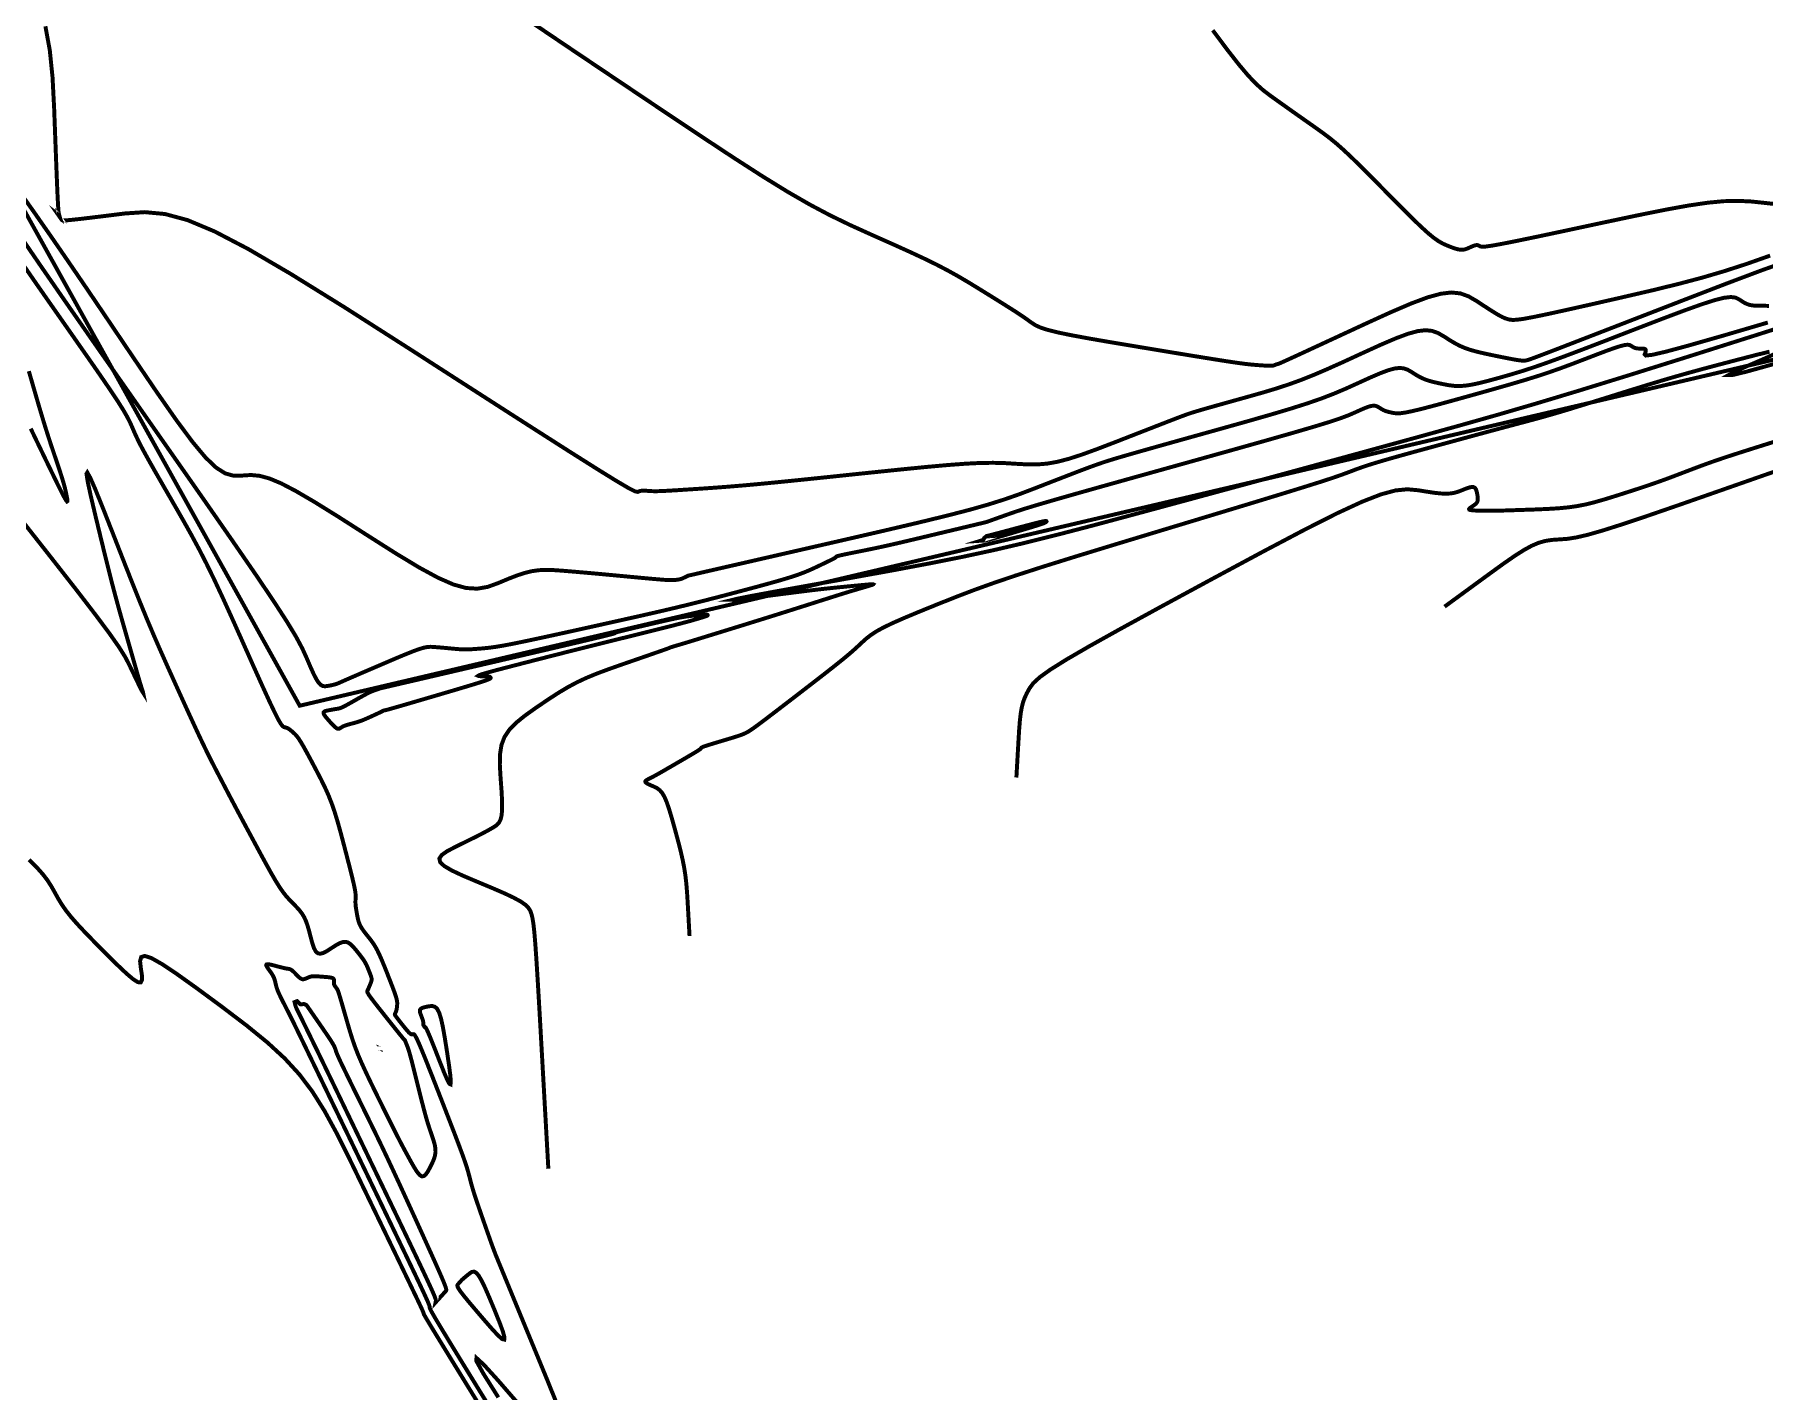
# Model space of a CAD drawing. Header units: metres. Extents: x 368659 to 369057, y 2280132 to 2280625.
# Drawn here: x 368770.9 to 368858.2, y 2280244.2 to 2280312.7 of the extents above; entities that cross this region are included whole.
import ezdxf

# ---------------------------------------------------------------- set-up
doc = ezdxf.new("R2010")
doc.units = ezdxf.units.M
doc.header["$MEASUREMENT"] = 0
doc.layers.add('CVL_CURV_D', color=22, linetype='Continuous')
doc.layers.add('CVL_CURV_G', color=30, linetype='Continuous')

msp = doc.modelspace()

# ---------------------------------------------------------------- linework, layer by layer
at = {"layer": 'CVL_CURV_D', "const_width": 0.2, "elevation": 1896.046}
msp.add_lwpolyline([(368659.209, 2280503.763), (368784.286, 2280278.796), (369057.246, 2280342.892)], dxfattribs=at)
at = {"layer": 'CVL_CURV_D', "color": 22, "linetype": 'Continuous', "const_width": 0.2}
for points, elevation in [([(368859.453, 2280301.265), (368858.083, 2280300.776), (368856.307, 2280300.108), (368854.063, 2280299.243), (368851.822, 2280298.375), (368850.059, 2280297.692), (368848.717, 2280297.173), (368847.736, 2280296.794), (368847.058, 2280296.535), (368846.625, 2280296.371), (368846.378, 2280296.281), (368846.257, 2280296.242), (368846.179, 2280296.225), (368846.087, 2280296.218), (368845.969, 2280296.223), (368845.811, 2280296.241), (368845.6, 2280296.275), (368845.324, 2280296.327), (368844.969, 2280296.397), (368844.523, 2280296.489), (368844.071, 2280296.585), (368843.698, 2280296.674), (368843.384, 2280296.761), (368843.111, 2280296.855), (368842.861, 2280296.962), (368842.615, 2280297.09), (368842.354, 2280297.245), (368842.061, 2280297.434), (368841.756, 2280297.611), (368841.452, 2280297.72), (368841.119, 2280297.755), (368840.724, 2280297.709), (368840.238, 2280297.576), (368839.629, 2280297.349), (368838.866, 2280297.023), (368837.918, 2280296.591), (368836.959, 2280296.149), (368836.153, 2280295.788), (368835.457, 2280295.49), (368834.827, 2280295.24), (368834.22, 2280295.02), (368833.592, 2280294.814), (368832.899, 2280294.606), (368832.098, 2280294.379), (368831.316, 2280294.161), (368830.695, 2280293.987), (368830.213, 2280293.851), (368829.846, 2280293.746), (368829.573, 2280293.666), (368829.37, 2280293.604), (368829.215, 2280293.554), (368829.086, 2280293.51), (368828.953, 2280293.461), (368828.783, 2280293.398), (368828.551, 2280293.31), (368828.229, 2280293.186), (368827.791, 2280293.016), (368827.209, 2280292.789), (368826.456, 2280292.496), (368825.507, 2280292.125), (368824.547, 2280291.757), (368823.757, 2280291.47), (368823.099, 2280291.258), (368822.534, 2280291.111), (368822.026, 2280291.021), (368821.535, 2280290.98), (368821.025, 2280290.979), (368820.458, 2280291.01), (368819.871, 2280291.046), (368819.293, 2280291.061), (368818.664, 2280291.053), (368817.926, 2280291.017), (368817.023, 2280290.95), (368815.895, 2280290.849), (368814.485, 2280290.709), (368812.736, 2280290.528), (368810.983, 2280290.344), (368809.562, 2280290.197), (368808.412, 2280290.081), (368807.472, 2280289.99), (368806.68, 2280289.918), (368805.975, 2280289.859), (368805.297, 2280289.808), (368804.583, 2280289.758), (368803.907, 2280289.714), (368803.369, 2280289.679), (368802.949, 2280289.654), (368802.627, 2280289.637), (368802.383, 2280289.628), (368802.197, 2280289.626), (368802.049, 2280289.63), (368801.918, 2280289.638), (368801.803, 2280289.647), (368801.708, 2280289.653), (368801.63, 2280289.654), (368801.566, 2280289.652), (368801.509, 2280289.644), (368801.457, 2280289.632), (368801.404, 2280289.615), (368801.348, 2280289.592), (368801.216, 2280289.618), (368800.884, 2280289.786), (368800.267, 2280290.149), (368799.278, 2280290.761), (368797.831, 2280291.676), (368795.841, 2280292.948), (368793.221, 2280294.631), (368789.886, 2280296.778), (368786.53, 2280298.923), (368783.834, 2280300.597), (368781.69, 2280301.853), (368779.99, 2280302.741), (368778.626, 2280303.313), (368777.488, 2280303.621), (368776.471, 2280303.716), (368775.464, 2280303.649), (368774.534, 2280303.533), (368773.804, 2280303.444), (368773.25, 2280303.378), (368772.847, 2280303.334), (368772.572, 2280303.308), (368772.402, 2280303.299), (368772.311, 2280303.304), (368772.277, 2280303.32), (368772.164, 2280303.481), (368772.078, 2280303.604), (368772.1, 2280303.587), (368772.16, 2280303.518), (368772.133, 2280303.607), (368772.117, 2280303.677), (368772.101, 2280303.838), (368772.082, 2280304.129), (368772.059, 2280304.591), (368772.03, 2280305.264), (368771.993, 2280306.187), (368771.947, 2280307.401), (368771.889, 2280308.946), (368771.807, 2280310.529), (368771.669, 2280311.886), (368771.447, 2280313.099)], 1897.25), ([(368830.378, 2280312.9), (368831.106, 2280311.924), (368831.688, 2280311.179), (368832.16, 2280310.619), (368832.559, 2280310.199), (368832.923, 2280309.873), (368833.289, 2280309.594), (368833.637, 2280309.345), (368833.933, 2280309.134), (368834.196, 2280308.948), (368834.441, 2280308.773), (368834.688, 2280308.599), (368834.952, 2280308.413), (368835.252, 2280308.202), (368835.605, 2280307.954), (368835.965, 2280307.695), (368836.296, 2280307.444), (368836.624, 2280307.175), (368836.975, 2280306.864), (368837.375, 2280306.488), (368837.852, 2280306.022), (368838.431, 2280305.442), (368839.139, 2280304.724), (368839.844, 2280304.009), (368840.412, 2280303.443), (368840.865, 2280303.005), (368841.227, 2280302.674), (368841.52, 2280302.431), (368841.768, 2280302.256), (368841.994, 2280302.128), (368842.221, 2280302.026), (368842.434, 2280301.942), (368842.609, 2280301.88), (368842.755, 2280301.839), (368842.878, 2280301.818), (368842.989, 2280301.817), (368843.094, 2280301.833), (368843.202, 2280301.868), (368843.322, 2280301.919), (368843.437, 2280301.971), (368843.531, 2280302.01), (368843.608, 2280302.037), (368843.671, 2280302.05), (368843.724, 2280302.052), (368843.773, 2280302.043), (368843.82, 2280302.023), (368843.87, 2280301.993), (368843.958, 2280301.97), (368844.149, 2280301.979), (368844.488, 2280302.027), (368845.022, 2280302.124), (368845.796, 2280302.278), (368846.857, 2280302.498), (368848.25, 2280302.794), (368850.023, 2280303.174), (368851.81, 2280303.552), (368853.258, 2280303.843), (368854.427, 2280304.055), (368855.38, 2280304.194), (368856.179, 2280304.269), (368856.885, 2280304.286), (368857.56, 2280304.254), (368858.267, 2280304.18), (368858.956, 2280304.103)], 1896.75), ([(368858.457, 2280298.982), (368858.302, 2280298.987), (368858.102, 2280298.987), (368857.899, 2280298.988), (368857.73, 2280298.996), (368857.586, 2280299.012), (368857.458, 2280299.04), (368857.339, 2280299.082), (368857.219, 2280299.14), (368857.09, 2280299.218), (368856.942, 2280299.316), (368856.766, 2280299.402), (368856.53, 2280299.431), (368856.194, 2280299.392), (368855.717, 2280299.273), (368855.061, 2280299.063), (368854.184, 2280298.75), (368853.048, 2280298.323), (368851.611, 2280297.77), (368850.165, 2280297.21), (368848.993, 2280296.761), (368848.043, 2280296.403), (368847.266, 2280296.119), (368846.611, 2280295.891), (368846.027, 2280295.701), (368845.464, 2280295.53), (368844.871, 2280295.361), (368844.305, 2280295.206), (368843.841, 2280295.088), (368843.459, 2280295.006), (368843.135, 2280294.956), (368842.85, 2280294.936), (368842.581, 2280294.944), (368842.308, 2280294.977), (368842.007, 2280295.033), (368841.716, 2280295.095), (368841.475, 2280295.152), (368841.272, 2280295.209), (368841.096, 2280295.269), (368840.935, 2280295.339), (368840.776, 2280295.421), (368840.607, 2280295.521), (368840.418, 2280295.643), (368840.221, 2280295.758), (368840.025, 2280295.828), (368839.81, 2280295.85), (368839.555, 2280295.821), (368839.242, 2280295.735), (368838.848, 2280295.588), (368838.356, 2280295.378), (368837.744, 2280295.099), (368837.1, 2280294.807), (368836.491, 2280294.549), (368835.861, 2280294.306), (368835.156, 2280294.062), (368834.322, 2280293.797), (368833.305, 2280293.493), (368832.051, 2280293.134), (368830.504, 2280292.7), (368828.966, 2280292.271), (368827.745, 2280291.929), (368826.797, 2280291.661), (368826.075, 2280291.455), (368825.538, 2280291.298), (368825.139, 2280291.177), (368824.835, 2280291.078), (368824.58, 2280290.99), (368824.345, 2280290.906), (368824.11, 2280290.82), (368823.853, 2280290.724), (368823.549, 2280290.608), (368823.175, 2280290.464), (368822.705, 2280290.282), (368822.117, 2280290.054), (368821.387, 2280289.769), (368820.611, 2280289.474), (368819.854, 2280289.209), (368819.043, 2280288.954), (368818.105, 2280288.688), (368816.965, 2280288.393), (368815.552, 2280288.049), (368813.791, 2280287.635), (368811.608, 2280287.132), (368809.442, 2280286.635), (368807.741, 2280286.245), (368806.448, 2280285.948), (368805.507, 2280285.733), (368804.864, 2280285.585), (368804.461, 2280285.492), (368804.244, 2280285.442), (368804.155, 2280285.421), (368803.962, 2280285.378), (368803.896, 2280285.363), (368803.895, 2280285.361), (368803.89, 2280285.358), (368803.879, 2280285.353), (368803.862, 2280285.345), (368803.837, 2280285.332), (368803.801, 2280285.315), (368803.755, 2280285.293), (368803.695, 2280285.265), (368803.634, 2280285.236), (368803.58, 2280285.213), (368803.53, 2280285.195), (368803.48, 2280285.181), (368803.427, 2280285.17), (368803.367, 2280285.161), (368803.297, 2280285.152), (368803.212, 2280285.144), (368803.115, 2280285.138), (368803, 2280285.137), (368802.849, 2280285.143), (368802.647, 2280285.155), (368802.376, 2280285.177), (368802.019, 2280285.208), (368801.56, 2280285.25), (368800.983, 2280285.304), (368800.397, 2280285.359), (368799.907, 2280285.405), (368799.488, 2280285.444), (368799.113, 2280285.478), (368798.757, 2280285.51), (368798.394, 2280285.541), (368797.998, 2280285.575), (368797.543, 2280285.613), (368797.09, 2280285.644), (368796.699, 2280285.654), (368796.347, 2280285.638), (368796.01, 2280285.59), (368795.662, 2280285.506), (368795.281, 2280285.382), (368794.841, 2280285.213), (368794.32, 2280284.994), (368793.774, 2280284.796), (368793.247, 2280284.705), (368792.688, 2280284.739), (368792.047, 2280284.916), (368791.275, 2280285.254), (368790.321, 2280285.772), (368789.136, 2280286.487), (368787.67, 2280287.419), (368786.206, 2280288.355), (368785.031, 2280289.085), (368784.095, 2280289.632), (368783.354, 2280290.02), (368782.759, 2280290.269), (368782.263, 2280290.403), (368781.819, 2280290.445), (368781.38, 2280290.416), (368780.946, 2280290.408), (368780.521, 2280290.527), (368780.064, 2280290.818), (368779.533, 2280291.327), (368778.886, 2280292.099), (368778.083, 2280293.179), (368777.081, 2280294.612), (368775.839, 2280296.443), (368774.579, 2280298.313), (368773.513, 2280299.889), (368772.579, 2280301.258), (368771.717, 2280302.509), (368770.866, 2280303.727), (368769.967, 2280304.999)], 1897.5), ([(368858.4, 2280298.143), (368856.057, 2280297.455), (368854.369, 2280296.973), (368853.238, 2280296.668), (368852.563, 2280296.512), (368852.246, 2280296.477), (368852.186, 2280296.536), (368852.216, 2280296.623), (368852.234, 2280296.691), (368852.238, 2280296.743), (368852.227, 2280296.78), (368852.198, 2280296.805), (368852.152, 2280296.82), (368852.086, 2280296.827), (368851.999, 2280296.828), (368851.91, 2280296.829), (368851.836, 2280296.832), (368851.773, 2280296.839), (368851.718, 2280296.851), (368851.666, 2280296.87), (368851.613, 2280296.895), (368851.557, 2280296.929), (368851.492, 2280296.972), (368851.415, 2280297.01), (368851.312, 2280297.022), (368851.165, 2280297.005), (368850.956, 2280296.953), (368850.669, 2280296.861), (368850.286, 2280296.725), (368849.789, 2280296.538), (368849.16, 2280296.296), (368848.509, 2280296.046), (368847.926, 2280295.83), (368847.369, 2280295.634), (368846.796, 2280295.444), (368846.163, 2280295.248), (368845.429, 2280295.031), (368844.55, 2280294.779), (368843.485, 2280294.48), (368842.431, 2280294.187), (368841.596, 2280293.959), (368840.949, 2280293.789), (368840.46, 2280293.671), (368840.1, 2280293.597), (368839.839, 2280293.561), (368839.646, 2280293.557), (368839.492, 2280293.577), (368839.361, 2280293.605), (368839.252, 2280293.631), (368839.161, 2280293.656), (368839.081, 2280293.684), (368839.008, 2280293.715), (368838.937, 2280293.752), (368838.861, 2280293.797), (368838.775, 2280293.852), (368838.686, 2280293.904), (368838.598, 2280293.936), (368838.501, 2280293.946), (368838.386, 2280293.932), (368838.245, 2280293.894), (368838.067, 2280293.828), (368837.845, 2280293.733), (368837.569, 2280293.607), (368837.242, 2280293.465), (368836.829, 2280293.31), (368836.265, 2280293.122), (368835.485, 2280292.883), (368834.425, 2280292.573), (368833.019, 2280292.172), (368831.202, 2280291.661), (368828.91, 2280291.021), (368826.617, 2280290.381), (368824.795, 2280289.871), (368823.38, 2280289.472), (368822.305, 2280289.164), (368821.503, 2280288.93), (368820.908, 2280288.749), (368820.454, 2280288.602), (368820.075, 2280288.471), (368819.749, 2280288.355), (368819.492, 2280288.263), (368819.298, 2280288.194), (368819.157, 2280288.143), (368819.061, 2280288.109), (368819.001, 2280288.088), (368818.97, 2280288.076), (368818.958, 2280288.072), (368818.905, 2280288.058), (368818.876, 2280288.051), (368818.803, 2280288.033), (368818.666, 2280288.001), (368818.448, 2280287.949), (368818.128, 2280287.872), (368817.688, 2280287.767), (368817.109, 2280287.628), (368816.372, 2280287.452), (368815.627, 2280287.274), (368815.016, 2280287.129), (368814.514, 2280287.011), (368814.09, 2280286.914), (368813.717, 2280286.831), (368813.368, 2280286.756), (368813.013, 2280286.682), (368812.625, 2280286.604), (368812.254, 2280286.53), (368811.963, 2280286.471), (368811.742, 2280286.424), (368811.583, 2280286.389), (368811.475, 2280286.362), (368811.409, 2280286.342), (368811.376, 2280286.326), (368811.366, 2280286.313), (368811.358, 2280286.297), (368811.332, 2280286.276), (368811.281, 2280286.245), (368811.198, 2280286.2), (368811.074, 2280286.138), (368810.903, 2280286.055), (368810.678, 2280285.946), (368810.391, 2280285.809), (368810.084, 2280285.667), (368809.784, 2280285.54), (368809.462, 2280285.419), (368809.09, 2280285.294), (368808.637, 2280285.156), (368808.075, 2280284.996), (368807.375, 2280284.804), (368806.507, 2280284.572), (368805.615, 2280284.336), (368804.822, 2280284.131), (368804.074, 2280283.942), (368803.314, 2280283.757), (368802.485, 2280283.562), (368801.532, 2280283.344), (368800.398, 2280283.09), (368799.028, 2280282.785), (368797.672, 2280282.485), (368796.59, 2280282.249), (368795.742, 2280282.067), (368795.085, 2280281.932), (368794.58, 2280281.835), (368794.186, 2280281.769), (368793.86, 2280281.724), (368793.563, 2280281.694), (368793.293, 2280281.672), (368793.069, 2280281.655), (368792.88, 2280281.644), (368792.715, 2280281.639), (368792.563, 2280281.639), (368792.413, 2280281.645), (368792.252, 2280281.656), (368792.071, 2280281.672), (368791.892, 2280281.689), (368791.743, 2280281.703), (368791.616, 2280281.715), (368791.502, 2280281.725), (368791.393, 2280281.735), (368791.283, 2280281.744), (368791.162, 2280281.754), (368791.024, 2280281.766), (368790.876, 2280281.771), (368790.721, 2280281.759), (368790.542, 2280281.723), (368790.319, 2280281.657), (368790.035, 2280281.555), (368789.673, 2280281.411), (368789.214, 2280281.22), (368788.641, 2280280.975), (368788.068, 2280280.729), (368787.613, 2280280.534), (368787.258, 2280280.381), (368786.986, 2280280.263), (368786.781, 2280280.174), (368786.625, 2280280.106), (368786.502, 2280280.052), (368786.396, 2280280.004), (368786.3, 2280279.961), (368786.216, 2280279.926), (368786.139, 2280279.897), (368786.064, 2280279.873), (368785.985, 2280279.852), (368785.897, 2280279.831), (368785.793, 2280279.811), (368785.67, 2280279.789), (368785.545, 2280279.777), (368785.434, 2280279.798), (368785.33, 2280279.862), (368785.225, 2280279.98), (368785.111, 2280280.161), (368784.981, 2280280.417), (368784.827, 2280280.758), (368784.641, 2280281.194), (368784.412, 2280281.697), (368784.097, 2280282.285), (368783.64, 2280283.041), (368782.988, 2280284.048), (368782.085, 2280285.388), (368780.875, 2280287.145), (368779.305, 2280289.402), (368777.32, 2280292.24), (368775.317, 2280295.1), (368773.684, 2280297.437), (368772.348, 2280299.357), (368771.235, 2280300.967), (368770.273, 2280302.372)], 1897.75), ([(368796.838, 2280255.418), (368796.494, 2280261.546), (368796.392, 2280263.362), (368796.308, 2280264.798), (368796.239, 2280265.905), (368796.182, 2280266.732), (368796.133, 2280267.331), (368796.087, 2280267.751), (368796.041, 2280268.044), (368795.992, 2280268.258), (368795.928, 2280268.438), (368795.825, 2280268.6), (368795.664, 2280268.757), (368795.424, 2280268.922), (368795.084, 2280269.106), (368794.625, 2280269.323), (368794.025, 2280269.583), (368793.264, 2280269.901), (368792.514, 2280270.219), (368791.955, 2280270.482), (368791.578, 2280270.705), (368791.375, 2280270.899), (368791.336, 2280271.079), (368791.454, 2280271.257), (368791.72, 2280271.446), (368792.126, 2280271.66), (368792.552, 2280271.87), (368792.897, 2280272.04), (368793.176, 2280272.178), (368793.402, 2280272.293), (368793.591, 2280272.392), (368793.757, 2280272.481), (368793.914, 2280272.57), (368794.079, 2280272.664), (368794.232, 2280272.769), (368794.348, 2280272.895), (368794.431, 2280273.062), (368794.482, 2280273.288), (368794.505, 2280273.592), (368794.501, 2280273.993), (368794.474, 2280274.508), (368794.426, 2280275.158), (368794.388, 2280275.815), (368794.399, 2280276.358), (368794.471, 2280276.813), (368794.619, 2280277.208), (368794.856, 2280277.568), (368795.195, 2280277.921), (368795.651, 2280278.293), (368796.237, 2280278.71), (368796.839, 2280279.118), (368797.359, 2280279.455), (368797.829, 2280279.736), (368798.281, 2280279.978), (368798.747, 2280280.197), (368799.26, 2280280.409), (368799.852, 2280280.631), (368800.556, 2280280.879), (368801.246, 2280281.118), (368801.789, 2280281.306), (368802.202, 2280281.45), (368802.503, 2280281.555), (368802.711, 2280281.627), (368802.843, 2280281.675), (368802.916, 2280281.702), (368802.95, 2280281.717), (368802.97, 2280281.726), (368802.994, 2280281.736), (368803.023, 2280281.747), (368803.063, 2280281.76), (368803.114, 2280281.776), (368803.182, 2280281.797), (368803.269, 2280281.823), (368803.378, 2280281.855), (368803.502, 2280281.891), (368803.645, 2280281.934), (368803.828, 2280281.989), (368804.068, 2280282.063), (368804.387, 2280282.161), (368804.804, 2280282.29), (368805.338, 2280282.455), (368806.01, 2280282.662), (368806.692, 2280282.873), (368807.264, 2280283.051), (368807.757, 2280283.204), (368808.201, 2280283.343), (368808.627, 2280283.477), (368809.066, 2280283.616), (368809.549, 2280283.769), (368810.106, 2280283.946), (368810.652, 2280284.12), (368811.093, 2280284.26), (368811.449, 2280284.373), (368811.737, 2280284.463), (368811.976, 2280284.537), (368812.186, 2280284.601), (368812.383, 2280284.659), (368812.589, 2280284.72), (368812.781, 2280284.776), (368812.932, 2280284.82), (368813.046, 2280284.855), (368813.129, 2280284.88), (368813.184, 2280284.898), (368813.218, 2280284.911), (368813.234, 2280284.92), (368813.239, 2280284.926), (368813.229, 2280284.931), (368813.192, 2280284.931), (368813.12, 2280284.927), (368813, 2280284.918), (368812.822, 2280284.902), (368812.577, 2280284.879), (368812.252, 2280284.848), (368811.839, 2280284.808), (368811.406, 2280284.766), (368811.008, 2280284.725), (368810.612, 2280284.682), (368810.187, 2280284.632), (368809.701, 2280284.573), (368809.122, 2280284.499), (368808.416, 2280284.408), (368807.553, 2280284.296), (368806.75, 2280284.193), (368806.268, 2280284.139), (368806.141, 2280284.141), (368806.402, 2280284.205), (368807.084, 2280284.339), (368808.221, 2280284.55), (368809.847, 2280284.844), (368811.993, 2280285.228), (368814.21, 2280285.629), (368816.095, 2280285.983), (368817.759, 2280286.315), (368819.312, 2280286.65), (368820.862, 2280287.011), (368822.519, 2280287.425), (368824.393, 2280287.914), (368826.593, 2280288.505), (368828.789, 2280289.099), (368830.65, 2280289.604), (368832.281, 2280290.046), (368833.788, 2280290.456), (368835.277, 2280290.863), (368836.853, 2280291.294), (368838.621, 2280291.779), (368840.689, 2280292.347), (368842.807, 2280292.933), (368844.765, 2280293.487), (368846.724, 2280294.059), (368848.845, 2280294.698), (368851.29, 2280295.452), (368854.219, 2280296.37), (368857.793, 2280297.503), (368862.174, 2280298.899)], 1897.75), ([(368803.965, 2280267.169), (368803.871, 2280268.852), (368803.84, 2280269.363), (368803.804, 2280269.804), (368803.759, 2280270.202), (368803.701, 2280270.585), (368803.625, 2280270.98), (368803.526, 2280271.415), (368803.399, 2280271.917), (368803.239, 2280272.514), (368803.076, 2280273.1), (368802.937, 2280273.565), (368802.814, 2280273.924), (368802.699, 2280274.195), (368802.582, 2280274.393), (368802.457, 2280274.536), (368802.315, 2280274.64), (368802.148, 2280274.721), (368801.986, 2280274.789), (368801.866, 2280274.846), (368801.785, 2280274.894), (368801.741, 2280274.936), (368801.733, 2280274.975), (368801.758, 2280275.013), (368801.815, 2280275.054), (368801.903, 2280275.1), (368802.002, 2280275.149), (368802.103, 2280275.202), (368802.218, 2280275.263), (368802.357, 2280275.341), (368802.532, 2280275.44), (368802.753, 2280275.567), (368803.033, 2280275.729), (368803.38, 2280275.931), (368803.726, 2280276.132), (368803.997, 2280276.291), (368804.203, 2280276.413), (368804.351, 2280276.503), (368804.452, 2280276.567), (368804.512, 2280276.611), (368804.542, 2280276.639), (368804.551, 2280276.658), (368804.558, 2280276.674), (368804.585, 2280276.693), (368804.638, 2280276.717), (368804.727, 2280276.75), (368804.859, 2280276.793), (368805.041, 2280276.85), (368805.281, 2280276.923), (368805.588, 2280277.015), (368805.896, 2280277.107), (368806.143, 2280277.182), (368806.339, 2280277.244), (368806.493, 2280277.295), (368806.615, 2280277.339), (368806.714, 2280277.38), (368806.801, 2280277.421), (368806.886, 2280277.464), (368806.979, 2280277.519), (368807.101, 2280277.599), (368807.271, 2280277.719), (368807.51, 2280277.895), (368807.836, 2280278.141), (368808.27, 2280278.472), (368808.832, 2280278.903), (368809.542, 2280279.449), (368810.255, 2280279.999), (368810.829, 2280280.444), (368811.287, 2280280.804), (368811.652, 2280281.097), (368811.949, 2280281.341), (368812.2, 2280281.557), (368812.428, 2280281.764), (368812.658, 2280281.979), (368812.892, 2280282.19), (368813.138, 2280282.381), (368813.425, 2280282.566), (368813.782, 2280282.76), (368814.237, 2280282.978), (368814.818, 2280283.233), (368815.555, 2280283.541), (368816.476, 2280283.915), (368817.449, 2280284.302), (368818.381, 2280284.657), (368819.357, 2280285.007), (368820.463, 2280285.381), (368821.786, 2280285.808), (368823.41, 2280286.315), (368825.421, 2280286.93), (368827.905, 2280287.683), (368830.376, 2280288.43), (368832.334, 2280289.023), (368833.851, 2280289.486), (368834.997, 2280289.84), (368835.842, 2280290.106), (368836.456, 2280290.307), (368836.909, 2280290.465), (368837.273, 2280290.6), (368837.6, 2280290.725), (368837.919, 2280290.839), (368838.261, 2280290.953), (368838.656, 2280291.076), (368839.135, 2280291.218), (368839.729, 2280291.386), (368840.469, 2280291.592), (368841.386, 2280291.843), (368842.307, 2280292.095), (368843.061, 2280292.301), (368843.683, 2280292.47), (368844.209, 2280292.613), (368844.673, 2280292.738), (368845.109, 2280292.855), (368845.554, 2280292.974), (368846.042, 2280293.103), (368846.529, 2280293.233), (368846.973, 2280293.355), (368847.409, 2280293.478), (368847.872, 2280293.614), (368848.396, 2280293.771), (368849.015, 2280293.962), (368849.766, 2280294.196), (368850.682, 2280294.483), (368851.609, 2280294.773), (368852.401, 2280295.017), (368853.102, 2280295.229), (368853.762, 2280295.422), (368854.425, 2280295.609), (368855.139, 2280295.805), (368855.95, 2280296.021), (368856.905, 2280296.272), (368857.821, 2280296.509), (368858.486, 2280296.672)], 1897.5), ([(368858.709, 2280296.538), (368858.175, 2280296.297), (368857.412, 2280295.968), (368856.714, 2280295.659), (368856.419, 2280295.493), (368856.602, 2280295.489), (368857.337, 2280295.666), (368858.697, 2280296.045)], 1897.5), ([(368820.465, 2280275.172), (368820.571, 2280277.031), (368820.605, 2280277.586), (368820.641, 2280278.037), (368820.683, 2280278.404), (368820.735, 2280278.707), (368820.801, 2280278.965), (368820.886, 2280279.199), (368820.993, 2280279.428), (368821.126, 2280279.672), (368821.32, 2280279.936), (368821.649, 2280280.239), (368822.183, 2280280.622), (368822.992, 2280281.128), (368824.144, 2280281.797), (368825.71, 2280282.671), (368827.757, 2280283.792), (368830.355, 2280285.2), (368832.962, 2280286.601), (368835.038, 2280287.695), (368836.663, 2280288.515), (368837.913, 2280289.094), (368838.867, 2280289.466), (368839.602, 2280289.665), (368840.197, 2280289.724), (368840.728, 2280289.677), (368841.203, 2280289.6), (368841.59, 2280289.544), (368841.904, 2280289.511), (368842.162, 2280289.501), (368842.382, 2280289.513), (368842.58, 2280289.547), (368842.773, 2280289.604), (368842.979, 2280289.683), (368843.174, 2280289.762), (368843.329, 2280289.814), (368843.449, 2280289.839), (368843.54, 2280289.836), (368843.607, 2280289.803), (368843.656, 2280289.74), (368843.693, 2280289.644), (368843.723, 2280289.515), (368843.747, 2280289.382), (368843.759, 2280289.274), (368843.757, 2280289.185), (368843.741, 2280289.112), (368843.708, 2280289.048), (368843.656, 2280288.99), (368843.584, 2280288.931), (368843.49, 2280288.868), (368843.4, 2280288.808), (368843.342, 2280288.761), (368843.317, 2280288.724), (368843.329, 2280288.697), (368843.379, 2280288.677), (368843.469, 2280288.663), (368843.603, 2280288.653), (368843.781, 2280288.645), (368843.976, 2280288.64), (368844.174, 2280288.637), (368844.396, 2280288.637), (368844.663, 2280288.641), (368844.995, 2280288.649), (368845.415, 2280288.662), (368845.943, 2280288.68), (368846.6, 2280288.702), (368847.266, 2280288.73), (368847.829, 2280288.764), (368848.318, 2280288.81), (368848.766, 2280288.873), (368849.204, 2280288.959), (368849.663, 2280289.073), (368850.174, 2280289.219), (368850.769, 2280289.404), (368851.359, 2280289.592), (368851.852, 2280289.752), (368852.275, 2280289.892), (368852.653, 2280290.021), (368853.013, 2280290.148), (368853.38, 2280290.282), (368853.781, 2280290.433), (368854.242, 2280290.609), (368854.706, 2280290.786), (368855.121, 2280290.941), (368855.517, 2280291.084), (368855.923, 2280291.225), (368856.371, 2280291.375), (368856.889, 2280291.543), (368857.509, 2280291.741), (368858.26, 2280291.978), (368859.005, 2280292.213)], 1897.25), ([(368794.342, 2280242.621), (368793.3, 2280244.313), (368792.483, 2280245.642), (368791.866, 2280246.651), (368791.421, 2280247.384), (368791.122, 2280247.883), (368790.945, 2280248.193), (368790.861, 2280248.358), (368790.846, 2280248.419), (368790.843, 2280248.466), (368790.807, 2280248.573), (368790.726, 2280248.766), (368790.586, 2280249.073), (368790.377, 2280249.521), (368790.085, 2280250.135), (368789.699, 2280250.943), (368789.205, 2280251.971), (368788.7, 2280253.021), (368788.271, 2280253.912), (368787.894, 2280254.696), (368787.544, 2280255.422), (368787.196, 2280256.143), (368786.826, 2280256.91), (368786.408, 2280257.773), (368785.919, 2280258.783), (368785.44, 2280259.773), (368785.06, 2280260.559), (368784.764, 2280261.17), (368784.54, 2280261.633), (368784.372, 2280261.979), (368784.248, 2280262.235), (368784.153, 2280262.429), (368784.074, 2280262.591), (368784.004, 2280262.735), (368783.942, 2280262.862), (368783.883, 2280262.98), (368783.824, 2280263.098), (368783.76, 2280263.225), (368783.686, 2280263.37), (368783.599, 2280263.541), (368783.494, 2280263.747), (368783.39, 2280263.952), (368783.307, 2280264.12), (368783.241, 2280264.258), (368783.19, 2280264.374), (368783.151, 2280264.476), (368783.119, 2280264.572), (368783.093, 2280264.668), (368783.068, 2280264.773), (368783.044, 2280264.876), (368783.02, 2280264.964), (368782.993, 2280265.042), (368782.961, 2280265.116), (368782.922, 2280265.189), (368782.872, 2280265.269), (368782.81, 2280265.359), (368782.732, 2280265.465), (368782.659, 2280265.569), (368782.613, 2280265.646), (368782.595, 2280265.701), (368782.609, 2280265.733), (368782.656, 2280265.745), (368782.738, 2280265.738), (368782.858, 2280265.714), (368783.017, 2280265.674), (368783.179, 2280265.631), (368783.309, 2280265.597), (368783.413, 2280265.571), (368783.494, 2280265.551), (368783.56, 2280265.537), (368783.614, 2280265.526), (368783.662, 2280265.518), (368783.709, 2280265.512), (368783.754, 2280265.505), (368783.795, 2280265.494), (368783.835, 2280265.476), (368783.876, 2280265.45), (368783.923, 2280265.412), (368783.978, 2280265.362), (368784.044, 2280265.296), (368784.125, 2280265.212), (368784.206, 2280265.129), (368784.274, 2280265.067), (368784.334, 2280265.023), (368784.388, 2280264.996), (368784.44, 2280264.985), (368784.495, 2280264.989), (368784.556, 2280265.006), (368784.627, 2280265.035), (368784.697, 2280265.067), (368784.755, 2280265.091), (368784.803, 2280265.11), (368784.845, 2280265.123), (368784.884, 2280265.132), (368784.922, 2280265.137), (368784.962, 2280265.139), (368785.007, 2280265.139), (368785.054, 2280265.138), (368785.099, 2280265.137), (368785.148, 2280265.134), (368785.204, 2280265.131), (368785.272, 2280265.126), (368785.356, 2280265.12), (368785.461, 2280265.112), (368785.591, 2280265.101), (368785.719, 2280265.09), (368785.82, 2280265.077), (368785.896, 2280265.062), (368785.951, 2280265.043), (368785.987, 2280265.018), (368786.008, 2280264.986), (368786.016, 2280264.946), (368786.016, 2280264.895), (368786.014, 2280264.843), (368786.013, 2280264.802), (368786.014, 2280264.768), (368786.017, 2280264.74), (368786.024, 2280264.715), (368786.033, 2280264.693), (368786.046, 2280264.671), (368786.062, 2280264.648), (368786.174, 2280264.492), (368786.193, 2280264.457), (368786.218, 2280264.398), (368786.251, 2280264.303), (368786.296, 2280264.16), (368786.357, 2280263.956), (368786.438, 2280263.679), (368786.542, 2280263.316), (368786.674, 2280262.856), (368786.813, 2280262.381), (368786.943, 2280261.963), (368787.078, 2280261.575), (368787.228, 2280261.188), (368787.405, 2280260.773), (368787.62, 2280260.303), (368787.885, 2280259.748), (368788.211, 2280259.081), (368788.538, 2280258.418), (368788.807, 2280257.876), (368789.029, 2280257.43), (368789.218, 2280257.058), (368789.386, 2280256.732), (368789.546, 2280256.43), (368789.71, 2280256.126), (368789.891, 2280255.795), (368790.067, 2280255.485), (368790.213, 2280255.258), (368790.336, 2280255.11), (368790.443, 2280255.039), (368790.543, 2280255.044), (368790.642, 2280255.122), (368790.747, 2280255.27), (368790.867, 2280255.487), (368790.98, 2280255.716), (368791.063, 2280255.913), (368791.116, 2280256.09), (368791.141, 2280256.257), (368791.137, 2280256.427), (368791.106, 2280256.613), (368791.049, 2280256.826), (368790.966, 2280257.077), (368790.877, 2280257.335), (368790.798, 2280257.572), (368790.725, 2280257.806), (368790.652, 2280258.058), (368790.574, 2280258.346), (368790.484, 2280258.689), (368790.378, 2280259.105), (368790.251, 2280259.615), (368790.125, 2280260.121), (368790.024, 2280260.525), (368789.943, 2280260.84), (368789.879, 2280261.082), (368789.828, 2280261.266), (368789.785, 2280261.408), (368789.747, 2280261.522), (368789.71, 2280261.623), (368789.675, 2280261.712), (368789.647, 2280261.782), (368789.626, 2280261.834), (368789.61, 2280261.872), (368789.599, 2280261.897), (368789.591, 2280261.912), (368789.585, 2280261.919), (368789.581, 2280261.919), (368789.571, 2280261.926), (368789.544, 2280261.956), (368789.493, 2280262.017), (368789.41, 2280262.119), (368789.287, 2280262.27), (368789.119, 2280262.481), (368788.897, 2280262.758), (368788.614, 2280263.112), (368788.332, 2280263.467), (368788.111, 2280263.747), (368787.946, 2280263.963), (368787.828, 2280264.122), (368787.752, 2280264.237), (368787.71, 2280264.315), (368787.695, 2280264.367), (368787.702, 2280264.402), (368787.715, 2280264.43), (368787.727, 2280264.456), (368787.739, 2280264.483), (368787.752, 2280264.511), (368787.766, 2280264.544), (368787.782, 2280264.583), (368787.802, 2280264.631), (368787.827, 2280264.69), (368787.851, 2280264.749), (368787.87, 2280264.797), (368787.885, 2280264.835), (368787.896, 2280264.867), (368787.904, 2280264.895), (368787.909, 2280264.919), (368787.913, 2280264.943), (368787.916, 2280264.968), (368787.918, 2280264.995), (368787.915, 2280265.024), (368787.908, 2280265.06), (368787.895, 2280265.106), (368787.875, 2280265.166), (368787.846, 2280265.244), (368787.808, 2280265.343), (368787.759, 2280265.467), (368787.707, 2280265.594), (368787.656, 2280265.706), (368787.602, 2280265.81), (368787.54, 2280265.913), (368787.465, 2280266.024), (368787.372, 2280266.149), (368787.257, 2280266.297), (368787.114, 2280266.474), (368786.967, 2280266.645), (368786.836, 2280266.769), (368786.712, 2280266.846), (368786.586, 2280266.876), (368786.448, 2280266.861), (368786.29, 2280266.801), (368786.101, 2280266.696), (368785.872, 2280266.547), (368785.645, 2280266.401), (368785.461, 2280266.309), (368785.313, 2280266.274), (368785.193, 2280266.301), (368785.094, 2280266.395), (368785.007, 2280266.558), (368784.925, 2280266.796), (368784.84, 2280267.113), (368784.756, 2280267.438), (368784.678, 2280267.705), (368784.599, 2280267.927), (368784.511, 2280268.117), (368784.41, 2280268.288), (368784.287, 2280268.452), (368784.137, 2280268.621), (368783.952, 2280268.809), (368783.761, 2280269.005), (368783.589, 2280269.199), (368783.422, 2280269.414), (368783.249, 2280269.668), (368783.054, 2280269.982), (368782.827, 2280270.376), (368782.553, 2280270.87), (368782.22, 2280271.484), (368781.886, 2280272.105), (368781.607, 2280272.624), (368781.369, 2280273.068), (368781.157, 2280273.464), (368780.958, 2280273.841), (368780.755, 2280274.224), (368780.536, 2280274.642), (368780.285, 2280275.122), (368780.032, 2280275.609), (368779.804, 2280276.054), (368779.586, 2280276.493), (368779.36, 2280276.96), (368779.11, 2280277.491), (368778.818, 2280278.122), (368778.468, 2280278.887), (368778.044, 2280279.821), (368777.613, 2280280.776), (368777.239, 2280281.616), (368776.899, 2280282.398), (368776.569, 2280283.18), (368776.226, 2280284.018), (368775.844, 2280284.97), (368775.401, 2280286.093), (368774.873, 2280287.445), (368774.36, 2280288.75), (368773.976, 2280289.702), (368773.712, 2280290.307), (368773.563, 2280290.572), (368773.522, 2280290.504), (368773.582, 2280290.11), (368773.736, 2280289.397), (368773.977, 2280288.372), (368774.236, 2280287.299), (368774.453, 2280286.408), (368774.64, 2280285.654), (368774.808, 2280284.991), (368774.971, 2280284.374), (368775.138, 2280283.758), (368775.323, 2280283.099), (368775.536, 2280282.35), (368775.744, 2280281.624), (368775.908, 2280281.051), (368776.034, 2280280.611), (368776.128, 2280280.284), (368776.196, 2280280.051), (368776.244, 2280279.892), (368776.276, 2280279.786), (368776.3, 2280279.715), (368776.318, 2280279.659), (368776.333, 2280279.615), (368776.345, 2280279.578), (368776.354, 2280279.548), (368776.362, 2280279.523), (368776.368, 2280279.499), (368776.373, 2280279.477), (368776.378, 2280279.453), (368776.287, 2280279.596), (368776.252, 2280279.668), (368776.214, 2280279.747), (368776.169, 2280279.842), (368776.111, 2280279.963), (368776.036, 2280280.119), (368775.939, 2280280.321), (368775.816, 2280280.579), (368775.662, 2280280.901), (368775.459, 2280281.285), (368775.153, 2280281.771), (368774.686, 2280282.437), (368774, 2280283.358), (368773.037, 2280284.612), (368771.737, 2280286.275), (368770.044, 2280288.425)], 1898.25), ([(368793.586, 2280243.113), (368792.681, 2280244.581), (368791.972, 2280245.733), (368791.436, 2280246.607), (368791.049, 2280247.24), (368790.788, 2280247.669), (368790.632, 2280247.932), (368790.556, 2280248.067), (368790.539, 2280248.111), (368790.538, 2280248.131), (368790.522, 2280248.176), (368790.487, 2280248.259), (368790.428, 2280248.391), (368790.338, 2280248.582), (368790.213, 2280248.846), (368790.047, 2280249.192), (368789.836, 2280249.632), (368789.609, 2280250.104), (368789.385, 2280250.569), (368789.143, 2280251.072), (368788.859, 2280251.659), (368788.512, 2280252.378), (368788.079, 2280253.273), (368787.538, 2280254.391), (368786.867, 2280255.778), (368786.171, 2280257.177), (368785.538, 2280258.338), (368784.92, 2280259.322), (368784.267, 2280260.185), (368783.53, 2280260.988), (368782.66, 2280261.79), (368781.608, 2280262.648), (368780.325, 2280263.622), (368779.059, 2280264.555), (368778.07, 2280265.261), (368777.329, 2280265.755), (368776.805, 2280266.052), (368776.466, 2280266.164), (368776.284, 2280266.108), (368776.227, 2280265.897), (368776.266, 2280265.546), (368776.32, 2280265.186), (368776.321, 2280264.945), (368776.258, 2280264.827), (368776.116, 2280264.839), (368775.882, 2280264.985), (368775.543, 2280265.272), (368775.085, 2280265.705), (368774.496, 2280266.289), (368773.901, 2280266.889), (368773.423, 2280267.382), (368773.042, 2280267.789), (368772.739, 2280268.136), (368772.495, 2280268.443), (368772.291, 2280268.735), (368772.106, 2280269.035), (368771.923, 2280269.366), (368771.736, 2280269.698), (368771.536, 2280270.005), (368771.299, 2280270.312), (368771.002, 2280270.643), (368770.621, 2280271.025)], 1898.5), ([(368790.583, 2280262.581), (368790.61, 2280262.579), (368790.646, 2280262.541), (368790.696, 2280262.453), (368790.767, 2280262.301), (368790.864, 2280262.073), (368790.993, 2280261.754), (368791.16, 2280261.332), (368791.37, 2280260.793), (368791.578, 2280260.269), (368791.734, 2280259.907), (368791.84, 2280259.71), (368791.899, 2280259.682), (368791.914, 2280259.827), (368791.887, 2280260.15), (368791.821, 2280260.654), (368791.719, 2280261.344), (368791.607, 2280262.046), (368791.509, 2280262.594), (368791.417, 2280263.007), (368791.325, 2280263.3), (368791.225, 2280263.491), (368791.11, 2280263.597), (368790.975, 2280263.635), (368790.812, 2280263.622), (368790.652, 2280263.59), (368790.53, 2280263.559), (368790.441, 2280263.524), (368790.384, 2280263.483), (368790.354, 2280263.431), (368790.35, 2280263.367), (368790.367, 2280263.286), (368790.403, 2280263.185), (368790.442, 2280263.084), (368790.473, 2280263.002), (368790.496, 2280262.935), (368790.511, 2280262.879), (368790.521, 2280262.831), (368790.525, 2280262.787), (368790.525, 2280262.743), (368790.521, 2280262.696), (368790.583, 2280262.581)], 1897.75), ([(368788.321, 2280261.499), (368788.323, 2280261.497), (368788.323, 2280261.498), (368788.322, 2280261.501), (368788.32, 2280261.505), (368788.319, 2280261.505), (368788.321, 2280261.499)], 1898.5), ([(368793.581, 2280247.805), (368793.995, 2280247.33), (368794.301, 2280247.001), (368794.505, 2280246.821), (368794.61, 2280246.795), (368794.619, 2280246.925), (368794.538, 2280247.216), (368794.369, 2280247.671), (368794.118, 2280248.293), (368793.854, 2280248.925), (368793.64, 2280249.415), (368793.465, 2280249.776), (368793.321, 2280250.022), (368793.198, 2280250.167), (368793.087, 2280250.224), (368792.978, 2280250.209), (368792.861, 2280250.133), (368792.75, 2280250.043), (368792.662, 2280249.97), (368792.594, 2280249.913), (368792.541, 2280249.868), (368792.501, 2280249.833), (368792.471, 2280249.805), (368792.447, 2280249.781), (368792.427, 2280249.758), (368792.408, 2280249.736), (368792.391, 2280249.717), (368792.375, 2280249.699), (368792.358, 2280249.68), (368792.34, 2280249.659), (368792.319, 2280249.636), (368792.294, 2280249.608), (368792.263, 2280249.574), (368792.243, 2280249.529), (368792.255, 2280249.461), (368792.311, 2280249.355), (368792.42, 2280249.199), (368792.591, 2280248.979), (368792.835, 2280248.682), (368793.162, 2280248.295), (368793.581, 2280247.805)], 1898.25)]:
    msp.add_lwpolyline(points, dxfattribs=dict(at, elevation=elevation))
at = {"layer": 'CVL_CURV_G', "color": 30, "linetype": 'Continuous', "const_width": 0.2}
for points, elevation in [([(368795.817, 2280313.416), (368796.789, 2280312.757), (368798.12, 2280311.859), (368799.868, 2280310.684), (368802.091, 2280309.19), (368804.337, 2280307.688), (368806.171, 2280306.477), (368807.675, 2280305.509), (368808.933, 2280304.734), (368810.028, 2280304.103), (368811.042, 2280303.565), (368812.06, 2280303.071), (368813.163, 2280302.571), (368814.228, 2280302.098), (368815.103, 2280301.702), (368815.83, 2280301.363), (368816.45, 2280301.059), (368817.004, 2280300.769), (368817.534, 2280300.474), (368818.081, 2280300.151), (368818.687, 2280299.779), (368819.273, 2280299.416), (368819.743, 2280299.122), (368820.118, 2280298.886), (368820.417, 2280298.695), (368820.658, 2280298.537), (368820.86, 2280298.4), (368821.043, 2280298.27), (368821.226, 2280298.137), (368821.429, 2280298.006), (368821.69, 2280297.886), (368822.05, 2280297.769), (368822.551, 2280297.644), (368823.236, 2280297.503), (368824.145, 2280297.335), (368825.321, 2280297.132), (368826.806, 2280296.884), (368828.292, 2280296.638), (368829.473, 2280296.444), (368830.393, 2280296.296), (368831.095, 2280296.185), (368831.622, 2280296.107), (368832.018, 2280296.054), (368832.326, 2280296.02), (368832.59, 2280295.998), (368832.82, 2280295.981), (368833.002, 2280295.969), (368833.144, 2280295.961), (368833.252, 2280295.958), (368833.331, 2280295.958), (368833.39, 2280295.962), (368833.435, 2280295.971), (368833.472, 2280295.983), (368833.591, 2280296.029), (368833.692, 2280296.058), (368833.747, 2280296.079), (368833.878, 2280296.136), (368834.118, 2280296.244), (368834.498, 2280296.418), (368835.053, 2280296.674), (368835.815, 2280297.027), (368836.817, 2280297.491), (368838.093, 2280298.083), (368839.377, 2280298.668), (368840.41, 2280299.11), (368841.235, 2280299.417), (368841.894, 2280299.597), (368842.427, 2280299.66), (368842.879, 2280299.613), (368843.29, 2280299.465), (368843.703, 2280299.225), (368844.089, 2280298.971), (368844.4, 2280298.77), (368844.647, 2280298.615), (368844.845, 2280298.499), (368845.004, 2280298.416), (368845.138, 2280298.357), (368845.26, 2280298.317), (368845.382, 2280298.288), (368845.53, 2280298.273), (368845.752, 2280298.285), (368846.089, 2280298.332), (368846.583, 2280298.424), (368847.276, 2280298.568), (368848.21, 2280298.773), (368849.427, 2280299.046), (368850.968, 2280299.397), (368852.543, 2280299.762), (368853.887, 2280300.091), (368855.077, 2280300.406), (368856.193, 2280300.734), (368857.314, 2280301.097), (368858.518, 2280301.522)], 1897), ([(368797.44, 2280243.123), (368796.787, 2280244.741), (368796.107, 2280246.392), (368795.569, 2280247.697), (368795.155, 2280248.702), (368794.846, 2280249.452), (368794.623, 2280249.992), (368794.468, 2280250.369), (368794.361, 2280250.627), (368794.284, 2280250.813), (368794.22, 2280250.971), (368794.158, 2280251.125), (368794.095, 2280251.29), (368794.023, 2280251.482), (368793.939, 2280251.716), (368793.836, 2280252.006), (368793.709, 2280252.368), (368793.552, 2280252.816), (368793.396, 2280253.265), (368793.27, 2280253.632), (368793.168, 2280253.933), (368793.087, 2280254.183), (368793.02, 2280254.401), (368792.962, 2280254.602), (368792.908, 2280254.802), (368792.853, 2280255.019), (368792.793, 2280255.249), (368792.72, 2280255.495), (368792.623, 2280255.787), (368792.492, 2280256.157), (368792.315, 2280256.632), (368792.082, 2280257.244), (368791.781, 2280258.021), (368791.403, 2280258.995), (368791.024, 2280259.963), (368790.725, 2280260.721), (368790.495, 2280261.294), (368790.323, 2280261.705), (368790.199, 2280261.978), (368790.112, 2280262.138), (368790.052, 2280262.21), (368790.009, 2280262.216), (368789.971, 2280262.203), (368789.934, 2280262.203), (368789.892, 2280262.22), (368789.842, 2280262.257), (368789.78, 2280262.318), (368789.702, 2280262.405), (368789.604, 2280262.523), (368789.482, 2280262.674), (368789.361, 2280262.826), (368789.266, 2280262.946), (368789.195, 2280263.039), (368789.145, 2280263.107), (368789.112, 2280263.156), (368789.094, 2280263.19), (368789.088, 2280263.212), (368789.09, 2280263.227), (368789.144, 2280263.351), (368789.155, 2280263.377), (368789.163, 2280263.403), (368789.171, 2280263.432), (368789.177, 2280263.464), (368789.184, 2280263.504), (368789.19, 2280263.554), (368789.197, 2280263.615), (368789.205, 2280263.692), (368789.209, 2280263.776), (368789.201, 2280263.87), (368789.179, 2280263.983), (368789.137, 2280264.129), (368789.073, 2280264.319), (368788.982, 2280264.564), (368788.861, 2280264.878), (368788.707, 2280265.27), (368788.549, 2280265.665), (368788.416, 2280265.986), (368788.3, 2280266.247), (368788.195, 2280266.462), (368788.093, 2280266.646), (368787.986, 2280266.812), (368787.868, 2280266.975), (368787.73, 2280267.149), (368787.596, 2280267.317), (368787.489, 2280267.46), (368787.404, 2280267.585), (368787.339, 2280267.702), (368787.288, 2280267.817), (368787.247, 2280267.94), (368787.214, 2280268.078), (368787.182, 2280268.24), (368787.154, 2280268.4), (368787.132, 2280268.533), (368787.116, 2280268.643), (368787.106, 2280268.737), (368787.101, 2280268.823), (368787.1, 2280268.906), (368787.103, 2280268.992), (368787.109, 2280269.089), (368787.111, 2280269.197), (368787.101, 2280269.329), (368787.075, 2280269.503), (368787.027, 2280269.739), (368786.953, 2280270.056), (368786.85, 2280270.475), (368786.712, 2280271.015), (368786.536, 2280271.694), (368786.354, 2280272.383), (368786.195, 2280272.955), (368786.046, 2280273.441), (368785.899, 2280273.868), (368785.741, 2280274.267), (368785.562, 2280274.667), (368785.351, 2280275.096), (368785.097, 2280275.584), (368784.846, 2280276.059), (368784.643, 2280276.435), (368784.48, 2280276.729), (368784.349, 2280276.953), (368784.242, 2280277.121), (368784.15, 2280277.247), (368784.064, 2280277.345), (368783.976, 2280277.428), (368783.893, 2280277.501), (368783.823, 2280277.559), (368783.764, 2280277.604), (368783.712, 2280277.639), (368783.664, 2280277.665), (368783.614, 2280277.685), (368783.561, 2280277.701), (368783.501, 2280277.715), (368783.43, 2280277.756), (368783.336, 2280277.874), (368783.204, 2280278.1), (368783.018, 2280278.466), (368782.762, 2280279.005), (368782.422, 2280279.747), (368781.981, 2280280.726), (368781.425, 2280281.973), (368780.858, 2280283.24), (368780.379, 2280284.292), (368779.963, 2280285.182), (368779.581, 2280285.964), (368779.208, 2280286.692), (368778.817, 2280287.418), (368778.381, 2280288.196), (368777.874, 2280289.079), (368777.377, 2280289.939), (368776.98, 2280290.631), (368776.668, 2280291.183), (368776.425, 2280291.622), (368776.236, 2280291.978), (368776.087, 2280292.278), (368775.961, 2280292.55), (368775.843, 2280292.823), (368775.719, 2280293.102), (368775.568, 2280293.398), (368775.367, 2280293.745), (368775.093, 2280294.18), (368774.723, 2280294.736), (368774.236, 2280295.45), (368773.608, 2280296.355), (368772.817, 2280297.487), (368772.02, 2280298.626), (368771.37, 2280299.556), (368770.838, 2280300.32), (368770.395, 2280300.961)], 1898), ([(368770.611, 2280295.688), (368770.879, 2280294.76), (368771.097, 2280294.009), (368771.28, 2280293.395), (368771.438, 2280292.878), (368771.584, 2280292.417), (368771.729, 2280291.973), (368771.887, 2280291.506), (368772.037, 2280291.062), (368772.158, 2280290.7), (368772.253, 2280290.406), (368772.328, 2280290.164), (368772.388, 2280289.957), (368772.437, 2280289.771), (368772.479, 2280289.589), (368772.52, 2280289.395), (368772.552, 2280289.224), (368772.56, 2280289.125), (368772.537, 2280289.108), (368772.48, 2280289.181), (368772.382, 2280289.353), (368772.237, 2280289.632), (368772.041, 2280290.027), (368771.788, 2280290.547), (368771.518, 2280291.102), (368771.264, 2280291.629), (368771, 2280292.176), (368770.706, 2280292.788)], 1898), ([(368859.637, 2280290.933), (368857.993, 2280290.358), (368855.95, 2280289.642), (368853.914, 2280288.931), (368852.292, 2280288.371), (368851.024, 2280287.947), (368850.05, 2280287.638), (368849.308, 2280287.426), (368848.739, 2280287.294), (368848.282, 2280287.222), (368847.876, 2280287.193), (368847.501, 2280287.168), (368847.161, 2280287.115), (368846.829, 2280287.021), (368846.479, 2280286.872), (368846.085, 2280286.655), (368845.619, 2280286.359), (368845.057, 2280285.969), (368844.372, 2280285.473), (368842.081, 2280283.798)], 1897), ([(368821.984, 2280288.098), (368821.976, 2280288.116), (368821.941, 2280288.121), (368821.866, 2280288.113), (368821.743, 2280288.089), (368821.56, 2280288.045), (368821.305, 2280287.981), (368820.969, 2280287.893), (368820.54, 2280287.779), (368820.11, 2280287.664), (368819.771, 2280287.573), (368819.509, 2280287.504), (368819.315, 2280287.453), (368819.175, 2280287.416), (368819.078, 2280287.392), (368819.013, 2280287.376), (368818.966, 2280287.366), (368818.836, 2280287.263), (368818.796, 2280287.168), (368818.657, 2280287.125), (368818.831, 2280287.136), (368818.924, 2280287.151), (368819.026, 2280287.171), (368819.15, 2280287.2), (368819.308, 2280287.242), (368819.514, 2280287.3), (368819.78, 2280287.377), (368820.119, 2280287.477), (368820.545, 2280287.603), (368820.968, 2280287.73), (368821.301, 2280287.831), (368821.553, 2280287.909), (368821.735, 2280287.969), (368821.859, 2280288.015), (368821.934, 2280288.049), (368821.972, 2280288.075), (368821.984, 2280288.098)], 1898), ([(368800.774, 2280282.257), (368801.614, 2280282.466), (368802.285, 2280282.633), (368802.815, 2280282.766), (368803.228, 2280282.871), (368803.552, 2280282.955), (368803.811, 2280283.024), (368804.033, 2280283.085), (368804.242, 2280283.146), (368804.432, 2280283.201), (368804.581, 2280283.246), (368804.694, 2280283.281), (368804.775, 2280283.308), (368804.83, 2280283.329), (368804.863, 2280283.346), (368804.879, 2280283.36), (368804.882, 2280283.373), (368804.877, 2280283.384), (368804.86, 2280283.392), (368804.825, 2280283.396), (368804.769, 2280283.395), (368804.685, 2280283.391), (368804.57, 2280283.382), (368804.418, 2280283.368), (368804.224, 2280283.35), (368804.019, 2280283.328), (368803.824, 2280283.303), (368803.621, 2280283.272), (368803.394, 2280283.23), (368803.124, 2280283.174), (368802.794, 2280283.102), (368802.386, 2280283.008), (368801.883, 2280282.891), (368801.384, 2280282.774), (368800.993, 2280282.682), (368800.697, 2280282.611), (368800.484, 2280282.558), (368800.339, 2280282.519), (368800.252, 2280282.493), (368800.21, 2280282.475), (368800.199, 2280282.462), (368800.159, 2280282.443), (368800.007, 2280282.399), (368799.699, 2280282.322), (368799.191, 2280282.199), (368798.437, 2280282.021), (368797.394, 2280281.776), (368796.016, 2280281.455), (368794.26, 2280281.046), (368792.503, 2280280.638), (368791.125, 2280280.317), (368790.082, 2280280.074), (368789.328, 2280279.899), (368788.819, 2280279.78), (368788.51, 2280279.708), (368788.358, 2280279.672), (368788.316, 2280279.662), (368788.314, 2280279.661), (368788.307, 2280279.658), (368788.293, 2280279.653), (368788.27, 2280279.644), (368788.237, 2280279.633), (368788.191, 2280279.616), (368788.13, 2280279.595), (368788.052, 2280279.568), (368787.97, 2280279.538), (368787.891, 2280279.506), (368787.808, 2280279.469), (368787.715, 2280279.422), (368787.603, 2280279.363), (368787.465, 2280279.288), (368787.294, 2280279.192), (368787.083, 2280279.072), (368786.873, 2280278.952), (368786.704, 2280278.858), (368786.571, 2280278.786), (368786.465, 2280278.732), (368786.382, 2280278.695), (368786.313, 2280278.669), (368786.253, 2280278.653), (368786.195, 2280278.642), (368786.139, 2280278.634), (368786.089, 2280278.627), (368786.041, 2280278.619), (368785.99, 2280278.61), (368785.933, 2280278.6), (368785.866, 2280278.588), (368785.785, 2280278.572), (368785.688, 2280278.553), (368785.594, 2280278.531), (368785.529, 2280278.504), (368785.493, 2280278.469), (368785.487, 2280278.421), (368785.511, 2280278.357), (368785.567, 2280278.272), (368785.655, 2280278.163), (368785.775, 2280278.026), (368785.898, 2280277.89), (368785.998, 2280277.785), (368786.079, 2280277.71), (368786.146, 2280277.661), (368786.202, 2280277.635), (368786.251, 2280277.631), (368786.299, 2280277.645), (368786.35, 2280277.675), (368786.4, 2280277.709), (368786.449, 2280277.738), (368786.499, 2280277.764), (368786.557, 2280277.787), (368786.625, 2280277.811), (368786.708, 2280277.837), (368786.812, 2280277.866), (368786.94, 2280277.9), (368787.07, 2280277.935), (368787.184, 2280277.968), (368787.288, 2280278.001), (368787.39, 2280278.037), (368787.497, 2280278.079), (368787.616, 2280278.129), (368787.756, 2280278.191), (368787.923, 2280278.267), (368788.087, 2280278.342), (368788.216, 2280278.401), (368788.314, 2280278.447), (368788.385, 2280278.481), (368788.434, 2280278.505), (368788.465, 2280278.522), (368788.482, 2280278.534), (368788.49, 2280278.542), (368788.555, 2280278.56), (368788.588, 2280278.564), (368788.669, 2280278.584), (368788.817, 2280278.624), (368789.052, 2280278.691), (368789.396, 2280278.79), (368789.867, 2280278.928), (368790.488, 2280279.11), (368791.278, 2280279.342), (368792.068, 2280279.575), (368792.686, 2280279.759), (368793.154, 2280279.901), (368793.491, 2280280.008), (368793.717, 2280280.085), (368793.851, 2280280.139), (368793.914, 2280280.178), (368793.925, 2280280.206), (368793.914, 2280280.229), (368793.897, 2280280.247), (368793.87, 2280280.261), (368793.828, 2280280.271), (368793.769, 2280280.277), (368793.69, 2280280.282), (368793.586, 2280280.284), (368793.453, 2280280.285), (368793.338, 2280280.289), (368793.298, 2280280.306), (368793.348, 2280280.339), (368793.503, 2280280.394), (368793.778, 2280280.474), (368794.189, 2280280.586), (368794.751, 2280280.733), (368795.478, 2280280.921), (368796.228, 2280281.114), (368796.873, 2280281.279), (368797.454, 2280281.427), (368798.009, 2280281.567), (368798.579, 2280281.711), (368799.204, 2280281.867), (368799.922, 2280282.046), (368800.774, 2280282.257)], 1898), ([(368784.716, 2280262.309), (368784.865, 2280262.002), (368784.99, 2280261.746), (368785.097, 2280261.528), (368785.192, 2280261.334), (368785.281, 2280261.15), (368785.371, 2280260.964), (368785.469, 2280260.762), (368785.581, 2280260.53), (368785.708, 2280260.268), (368785.861, 2280259.952), (368786.061, 2280259.535), (368786.333, 2280258.971), (368786.697, 2280258.213), (368787.177, 2280257.215), (368787.795, 2280255.929), (368788.574, 2280254.309), (368789.35, 2280252.694), (368789.957, 2280251.425), (368790.416, 2280250.461), (368790.746, 2280249.759), (368790.966, 2280249.279), (368791.095, 2280248.978), (368791.154, 2280248.815), (368791.16, 2280248.748), (368791.145, 2280248.672), (368791.153, 2280248.681), (368791.164, 2280248.693), (368791.18, 2280248.71), (368791.202, 2280248.735), (368791.232, 2280248.768), (368791.273, 2280248.813), (368791.325, 2280248.871), (368791.391, 2280248.944), (368791.458, 2280249.018), (368791.511, 2280249.077), (368791.554, 2280249.124), (368791.588, 2280249.162), (368791.615, 2280249.192), (368791.638, 2280249.218), (368791.658, 2280249.241), (368791.679, 2280249.265), (368791.687, 2280249.31), (368791.662, 2280249.413), (368791.594, 2280249.601), (368791.47, 2280249.9), (368791.28, 2280250.335), (368791.013, 2280250.932), (368790.658, 2280251.717), (368790.204, 2280252.717), (368789.741, 2280253.733), (368789.352, 2280254.581), (368789.017, 2280255.305), (368788.715, 2280255.95), (368788.426, 2280256.56), (368788.127, 2280257.179), (368787.799, 2280257.851), (368787.421, 2280258.622), (368787.052, 2280259.37), (368786.762, 2280259.963), (368786.54, 2280260.42), (368786.375, 2280260.762), (368786.26, 2280261.01), (368786.182, 2280261.186), (368786.134, 2280261.309), (368786.104, 2280261.401), (368786.078, 2280261.483), (368786.044, 2280261.567), (368785.995, 2280261.663), (368785.928, 2280261.779), (368785.835, 2280261.926), (368785.711, 2280262.112), (368785.551, 2280262.347), (368785.349, 2280262.641), (368785.147, 2280262.932), (368784.988, 2280263.162), (368784.866, 2280263.338), (368784.776, 2280263.468), (368784.712, 2280263.56), (368784.67, 2280263.62), (368784.643, 2280263.658), (368784.626, 2280263.681), (368784.502, 2280263.738), (368784.372, 2280263.718), (368784.357, 2280263.713), (368784.342, 2280263.713), (368784.325, 2280263.719), (368784.304, 2280263.732), (368784.278, 2280263.753), (368784.245, 2280263.785), (368784.203, 2280263.827), (368784.151, 2280263.881), (368784.027, 2280263.832), (368784.043, 2280263.762), (368784.056, 2280263.705), (368784.069, 2280263.657), (368784.082, 2280263.615), (368784.095, 2280263.578), (368784.11, 2280263.542), (368784.127, 2280263.505), (368784.148, 2280263.463), (368784.172, 2280263.416), (368784.201, 2280263.359), (368784.239, 2280263.282), (368784.29, 2280263.177), (368784.359, 2280263.037), (368784.45, 2280262.851), (368784.568, 2280262.611), (368784.716, 2280262.309)], 1898), ([(368794.313, 2280243.875), (368793.562, 2280245.068), (368793.198, 2280245.722), (368793.21, 2280245.863), (368793.583, 2280245.521), (368794.307, 2280244.724), (368795.368, 2280243.499)], 1898)]:
    msp.add_lwpolyline(points, dxfattribs=dict(at, elevation=elevation))

doc.saveas('drawing.dxf')
